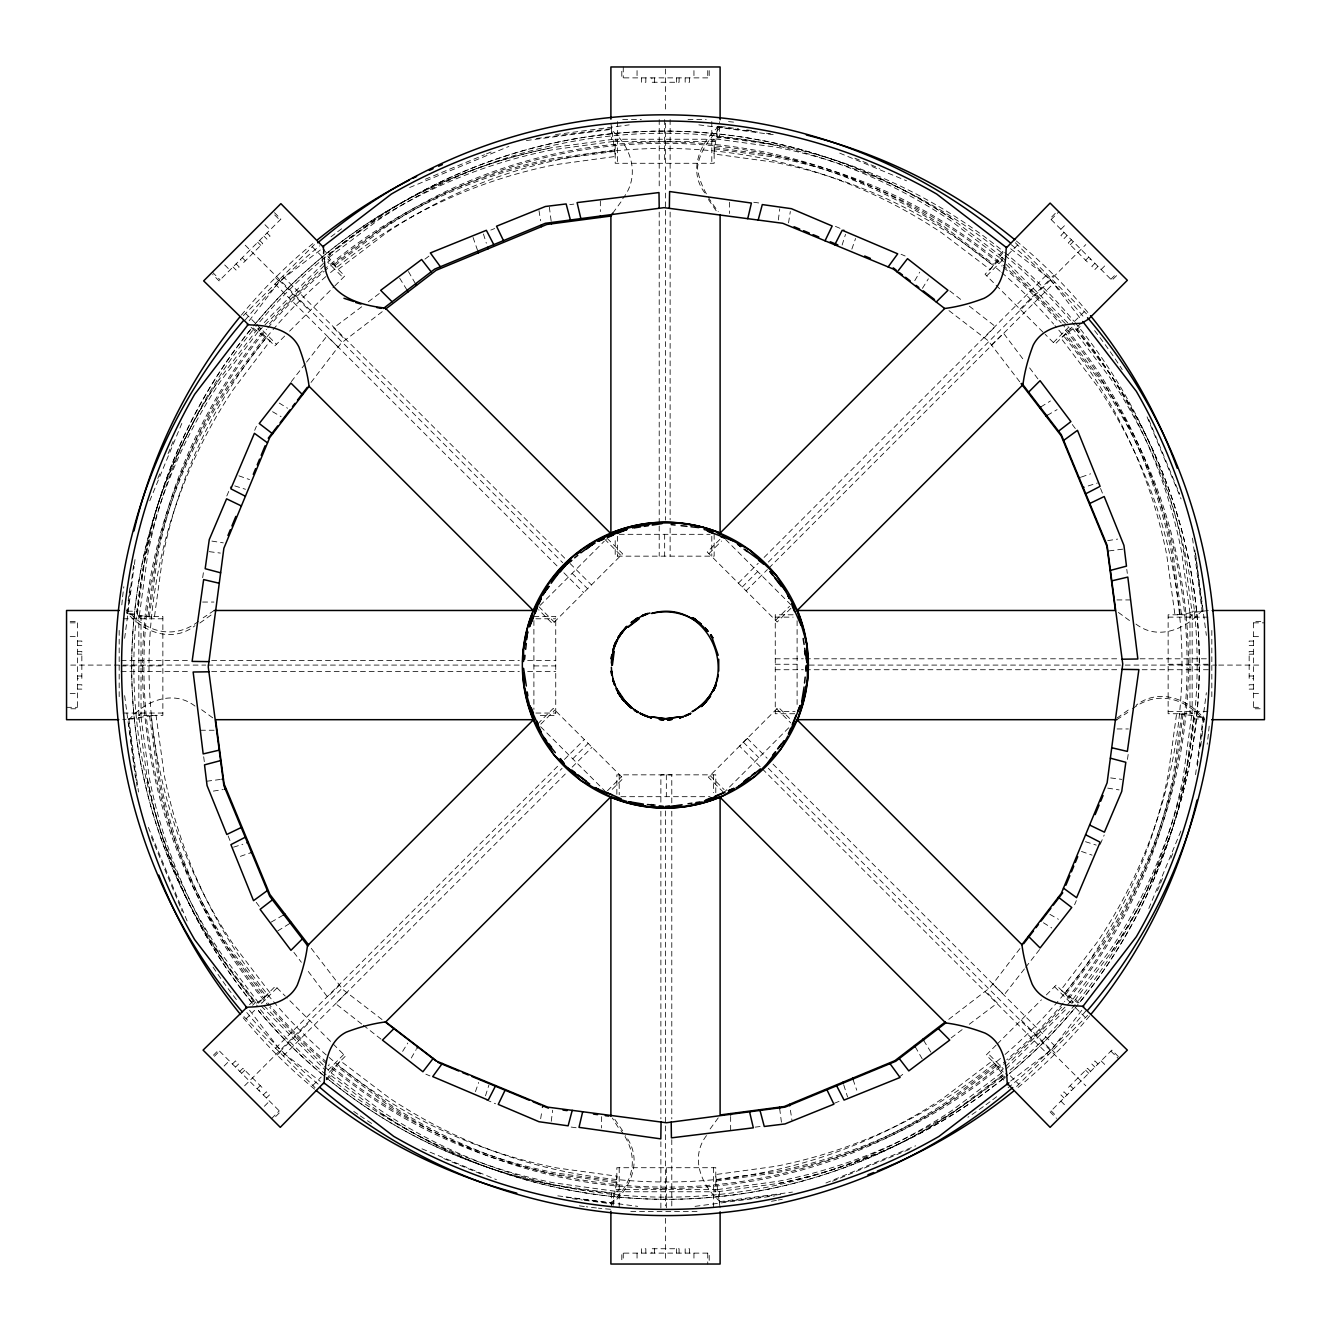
<?xml version="1.0" encoding="UTF-8"?>
<svg xmlns="http://www.w3.org/2000/svg" width="1331" height="1331" viewBox="0 0 1331 1331"><rect width="100%" height="100%" fill="white"/><g stroke="black" fill="none" stroke-linecap="round" stroke-linejoin="round"><path stroke-width="0.75" stroke-dasharray="5 3.75" d="M322.584 261.924L321.686 253.938M324.498 261.508L323.599 253.506M551.234 1121.334L552.664 1110.22M778.336 219.948L779.766 208.834M127.127 608.933L126.595 612.959L129.007 614.822C145.528 633.373 173.579 642.507 194.975 625.686M128.192 600.863L128.991 594.807M129.257 592.794L130.322 584.725M127.227 613.674L133.632 564.976M124.648 638.281L134.082 566.59M134.364 564.544L135.429 556.358M1195.571 774.642L1196.636 766.456M1196.918 764.41L1206.352 692.719M1197.368 766.024L1203.773 717.326M1200.678 746.275L1201.743 738.206M1202.009 736.193L1202.808 730.137M1203.873 722.067L1204.405 718.041L1201.993 716.178C1185.472 697.627 1157.421 688.493 1136.025 705.314M137.226 615.172L145.611 553.896A516.162 516.162 0 0 1 251.626 328.241A515.979 515.979 0 0 0 137.392 613.774L127.077 613.774L154.363 617.517L162.632 557.256A498.826 498.826 0 0 1 271.74 331.186M139.356 615.454L147.741 554.312A513.999 513.999 0 0 1 254.587 328.058M147.941 616.636L156.259 555.992A505.331 505.331 0 0 1 264.12 330.121M149.305 616.819L157.607 556.258A503.95 503.95 0 0 1 266.499 329.423M613.092 1205.42L617.102 1176.221L556.84 1167.953A498.826 498.826 0 0 1 164.295 775.391L156.026 715.146L122.785 719.688M1181.695 714.181L1173.393 774.742A503.95 503.95 0 0 1 1064.501 1001.577M1183.059 714.364L1174.741 775.008A505.331 505.331 0 0 1 1066.88 1000.879M1191.644 715.546L1183.259 776.688A513.999 513.999 0 0 1 1076.413 1002.942M1193.774 715.828L1185.389 777.104A516.162 516.162 0 0 1 1079.374 1002.759A515.979 515.979 0 0 0 1193.608 717.226L1203.923 717.226L1176.637 713.483L1168.368 773.744A498.826 498.826 0 0 1 1059.26 999.814M202.678 577.671L203.527 571.581M1127.473 759.419L1128.322 753.329M540.669 1118.689L541.767 1111.701M788.534 222.876L790.331 211.479M485.482 1095.829L488.893 1085.098M842.107 245.07L845.518 234.339M475.433 1091.67L478.661 1082.436M851.857 249.097L855.567 238.499M157.79 478.511L160.153 472.788M168.055 453.705L170.435 447.965M171.217 446.068L173.596 440.328M149.754 500.805L182.181 422.543M1148.819 908.457L1181.246 830.195M1157.404 890.672L1159.783 884.932M1160.565 883.035L1162.945 877.295M1170.847 858.212L1173.21 852.489M226.802 495.981L230.745 486.713M254.67 430.379L256.417 426.269M1074.583 904.731L1076.33 900.621M1100.255 844.287L1104.198 835.019M622.742 198.668C640.045 177.006 632.175 148.024 612.759 131.087L610.896 128.674L536.26 138.491M706.495 1135.576C690.223 1156.722 700.572 1183.825 718.241 1199.913L720.104 1202.326L782.628 1194.107M411.296 1057.995L416.237 1049.477M914.763 280.691L919.704 272.173M402.644 1051.357L407.818 1043.022M922.416 288.378L928.356 278.811M253.123 328.008L270.143 340.936L233.374 389.384A498.826 498.826 0 0 0 233.374 944.544L270.143 992.993L256.351 1003.458L218.966 954.194A516.162 516.162 0 0 1 218.966 379.734L256.351 330.471M258.081 331.768L220.78 380.932A513.999 513.999 0 0 0 220.78 952.996L258.081 1002.16M264.969 337.009L227.984 385.757A505.331 505.331 0 0 0 227.984 948.154L264.969 996.919M266.067 337.841L229.132 386.539A503.95 503.95 0 0 0 229.132 947.389L266.067 996.087M326.195 1079.491L340.353 1060.857L388.802 1097.626A498.826 498.826 0 0 0 943.962 1097.626L992.41 1060.857L1005.321 1077.877M1002.992 252.541L990.064 269.561L941.616 232.792A498.826 498.826 0 0 0 386.456 232.792L338.007 269.561L327.542 255.768L376.806 218.384A516.162 516.162 0 0 1 951.266 218.384L1000.529 255.768M1064.933 993.159L1101.868 944.461A503.95 503.95 0 0 0 1101.868 383.611L1064.933 334.913M1066.031 993.991L1103.016 945.243A505.331 505.331 0 0 0 1103.016 382.846L1066.031 334.081M1072.919 999.232L1110.22 950.068A513.999 513.999 0 0 0 1110.22 378.004L1072.919 328.84M1074.649 1000.529L1112.034 951.266A516.162 516.162 0 0 0 1112.034 376.806L1074.649 327.542L1060.857 338.007L1097.626 386.456A498.826 498.826 0 0 1 1097.626 941.616L1060.857 990.064L1077.877 1002.992M249.163 320.771L279.36 281.423L320.338 249.978M311.038 382.446L341.135 343.215L382.38 311.554M1019.962 948.554L989.865 987.785L948.62 1019.446M1010.662 1081.022L1051.64 1049.577L1081.837 1010.229M291.323 381.598L305.298 363.729M306.563 362.099L326.894 336.094L338.174 347.058M1024.437 968.901L1004.106 994.906L992.826 983.942M1025.702 967.271L1039.677 949.402M620.961 201.929L612.759 213.143M718.241 1117.857L710.039 1129.071M138.84 715.379L138.84 616.436L162.864 616.436L162.864 715.379L138.84 715.379L141.019 713.05M1189.981 617.135L1192.16 614.789L1168.136 614.789L1168.136 713.732L1192.16 713.732L1192.16 614.789M346.659 992.41L335.678 1003.69L361.683 1024.021M984.341 337.758L995.322 326.478L969.317 306.147M243.373 315.597L314.415 244.538M284.668 336.077L274.802 345.944L257.815 328.957L260.693 326.078M264.237 322.535L324.897 261.858M258.813 331.036L325.263 264.586M329.872 259.994L327.676 262.19L343.115 277.63M289.576 331.169L333.682 287.063M334.913 285.832L344.779 275.983L327.775 258.979M540.053 605.422L604.257 541.218M606.47 539.005L605.472 540.003L620.928 555.443M249.529 1004.672L253.855 1000.346L255.119 1002.01M999.331 254.87L1003.657 250.544M252.591 1005.271L255.502 1002.343A515.979 515.979 0 0 1 219.066 379.784M719.888 539.388L707.243 552.032L777.221 621.993L792.66 606.553M1004.922 260.111L1002.043 257.232L985.056 274.219L1044.968 334.131M258.397 1003.225L275.384 986.221L285.25 996.087M537.757 723.864L553.197 708.425L623.158 778.385L610.53 791.03M708.907 553.679L721.552 541.052M986.72 275.883L1006.369 256.218M1007.783 254.82L1017.599 244.987M246.152 1018.781L254.587 1010.345M277.048 987.885L261.608 1003.324L259.395 1001.128M540.819 724.114L554.861 710.072M213.376 1055.267L218.517 1050.109L280.292 1111.901L275.151 1117.042M1055.267 213.376L1050.109 218.517L1111.901 280.292L1117.042 275.151M214.391 1056.282L219.532 1051.124M1051.124 219.532L1058.86 211.812M224.14 1066.031L229.298 1060.89M1060.89 229.298L1066.031 224.14M232.426 1064.018L235.504 1060.923L238.598 1064.018L235.504 1067.113M1064.018 232.426L1060.923 235.504L1064.018 238.598L1067.113 235.504M239.796 1071.388L242.891 1068.311L262.107 1087.527L259.013 1090.621M1071.388 239.796L1068.311 242.891L1087.527 262.107L1090.621 259.013M241.693 1073.285L244.771 1070.191M1070.191 244.771L1073.285 241.693M738.372 583.144L758.221 563.296M764.11 557.406L1047.064 274.452M275.617 1048.246L558.587 765.275M564.46 759.402L584.326 739.537M1010.645 248.747L1049.993 278.944L1053.853 275.084M742.232 587.004L757.672 571.565M1020.045 309.208L1050.941 278.312M244.621 1085.797L562.081 768.336M768.336 562.081L1085.797 244.621M279.477 1052.106L310.373 1021.21M572.729 758.853L588.186 743.397M277.147 1055.084L281.007 1051.224L320.355 1081.421M746.092 590.864L767.421 569.552M768.885 568.071L1054.801 282.172M283.337 1055.965L566.307 772.995M572.18 767.122L592.045 747.273M257.133 1088.725L260.227 1085.647M1085.647 260.227L1088.725 257.133M263.305 1094.914L266.4 1091.819L269.494 1094.914L266.4 1097.992M1094.914 263.305L1091.819 266.4L1094.914 269.494L1097.992 266.4M264.37 1106.277L269.528 1101.12M1101.12 269.528L1106.277 264.37M271.557 1118.606L279.277 1110.886M1110.886 279.277L1116.027 274.136M775.557 620.329L789.599 606.287M1053.37 342.533L1068.81 327.077M1074.433 321.47L1084.266 311.637M312.802 1085.43L321.237 1076.995M343.697 1054.535L328.258 1069.974L328.358 1073.185L345.361 1056.198L286.481 997.318M607.468 790.764L621.51 776.722M1072.021 327.193L1055.017 344.18L1045.168 334.331M1081.338 322.817L1075.498 328.657A515.979 515.979 0 0 1 1111.934 951.216M326.744 1079.874L331.07 1075.548M1076.563 330.071L1080.888 325.729M747.29 738.406L739.57 746.125L760.866 767.421M723.332 793.209L790.947 725.578M996.087 1045.168L986.221 1055.017L1003.225 1072.021M997.318 1043.937L1041.424 999.831M1046.332 994.923L1056.198 985.056L1073.185 1002.043L1070.307 1004.922M1001.128 1071.006L1003.324 1068.81L987.885 1053.37M1005.737 1066.414L1072.187 999.964M1006.103 1069.142L1066.763 1008.465M1016.585 1086.462L1087.627 1015.403M991.479 344.979L1003.541 333.249L1024.67 361.3M339.521 985.19L327.459 996.936L306.33 968.868M711.802 141.435L714.148 139.239L714.148 163.28L615.205 163.28L615.205 139.239L714.148 139.239M616.852 1191.761L715.795 1191.761L715.795 1167.72L616.852 1167.72L616.852 1191.761L619.198 1189.565M199.85 623.024L213.975 612.959M214.191 610.48L203.177 617.8M1117.025 718.041L1131.15 707.976M1116.809 719.688L1127.823 712.384M718.457 126.179L716.594 128.591C698.925 144.696 688.576 171.799 704.831 192.945M720.104 127.227L718.241 129.639C708.275 140.121 698.958 153.015 697.511 167.939C699.307 184.344 708.574 198.851 718.241 211.696M610.896 1203.773L612.759 1201.361C634.321 1181.263 639.529 1155.508 620.961 1130.518M328.99 255.702L330.654 254.437L326.328 250.112M328.84 257.499L378.004 220.181A513.999 513.999 0 0 1 950.068 220.181L999.232 257.499M334.081 264.387L382.846 227.385A505.331 505.331 0 0 1 945.243 227.385L993.991 264.387M334.913 265.485L383.611 228.533A503.95 503.95 0 0 1 944.461 228.533L993.159 265.485M995.505 1064.933L946.807 1101.868A503.95 503.95 0 0 1 385.94 1101.868L337.259 1064.933M996.337 1066.031L947.572 1103.016A505.331 505.331 0 0 1 385.175 1103.016L336.427 1066.031M1001.561 1072.919L952.397 1110.22A513.999 513.999 0 0 1 380.35 1110.22L331.186 1072.919M1002.875 1074.649L953.612 1112.034A516.162 516.162 0 0 1 379.152 1112.034L329.888 1074.649M361.716 306.746L333.665 327.875L345.394 339.937M368.304 301.788L379.867 293.086M424.938 259.129L431.926 253.855M899.074 1077.145L902.751 1074.367M951.133 1037.914L962.696 1029.212M969.284 1024.254L997.335 1003.125L985.606 991.063M1040.859 406.92L1050.442 400.98M277.746 930.918L290.141 923.248M1047.297 415.322L1057.08 409.632M271.141 922.15L283.703 914.863M198.452 621.427C174.644 639.496 148.107 632.857 129.223 612.343L126.811 610.48M1132.548 708.741C1156.356 690.673 1182.893 697.311 1201.777 717.842L1204.189 719.688M425.354 179.219L484.517 154.712M486.431 153.914L492.154 151.551M409.632 187.521L508.891 146.41M825.919 1183.009L915.645 1145.841M832.524 1181.246L838.264 1178.867M840.16 1178.085L910.787 1148.819M490.806 230.08L494.666 228.533M834.404 1103.249L842.124 1100.138M1081.371 477.047L1090.621 473.819M240.379 856.349L250.993 852.655M1088.192 485.948L1097.443 483.003M233.557 847.165L242.808 844.237M1107.725 540.636L1117.641 539.088M213.359 791.096L223.275 789.533M613.092 139.289L551.816 147.691A516.162 516.162 0 0 0 252.907 326.677M613.391 141.435L552.249 149.821A513.999 513.999 0 0 0 255.868 326.494M614.573 150.004L553.929 158.322A505.331 505.331 0 0 0 324.897 268.845M614.756 151.368L554.195 159.67A503.95 503.95 0 0 0 325.796 269.894M1208.215 610.48L1174.974 615.038L1166.705 554.777A498.826 498.826 0 0 0 1054.967 325.613M716.244 1179.632L776.805 1171.33A503.95 503.95 0 0 0 1005.204 1061.106M716.427 1180.996L777.071 1172.678A505.331 505.331 0 0 0 1006.103 1062.155M717.609 1189.565L778.751 1181.179A513.999 513.999 0 0 0 1006.585 1073.069M717.908 1191.711L779.184 1183.309A516.162 516.162 0 0 0 1007.966 1074.733A515.979 515.979 0 0 1 779.151 1183.209M555.476 134.581L629.214 124.864M526.377 140.52L611.611 129.29M719.389 1201.71L792.444 1192.094M695.048 1206.352L774.941 1195.837M1109.022 550.918L1124.296 548.938M206.704 781.23L221.978 779.251M569.751 204.608L573.827 204.109M755.126 1127.141L761.249 1126.392M257.815 328.957L261.026 328.84M1069.974 1002.16L1073.185 1002.043M622.708 119.59L641.342 119.59M688.011 119.59L706.179 119.59M614.44 141.435L714.913 141.435M619.264 534.313L710.072 534.313M1116.925 599.932L1130.551 599.932M202.611 602.045L213.925 602.045M127.443 611.195L137.642 611.195M1191.927 611.195L1202.958 611.195M793.126 614.789L775.258 614.789L775.258 713.732L797.103 713.732M533.897 616.436L555.742 616.436L555.742 715.379L537.874 715.379M775.258 617.135L793.126 617.135M1168.136 617.135L1207.849 617.135M123.151 618.782L162.864 618.782M535.877 618.782L555.742 618.782M70.194 621.394L77.464 621.394L77.464 708.774L70.194 708.774M1260.806 621.394L1253.536 621.394L1253.536 708.774L1260.806 708.774M70.194 622.841L77.464 622.841M1253.536 622.841L1264.45 622.841M70.194 636.634L77.464 636.634M1253.536 636.634L1260.806 636.634M77.464 641.06L81.84 641.06L81.84 645.419L77.464 645.419M1253.536 641.06L1249.16 641.06L1249.16 645.419L1253.536 645.419M77.464 651.491L81.84 651.491L81.84 678.677L77.464 678.677M1253.536 651.491L1249.16 651.491L1249.16 678.677L1253.536 678.677M77.464 654.17L81.84 654.17M1249.16 654.17L1253.536 654.17M775.258 658.795L803.342 658.795M805.421 658.795L1119.304 658.795M1140.101 658.795L1209.846 658.795M121.154 660.459L188.836 660.459M211.696 660.459L519.34 660.459M527.658 660.459L555.742 660.459M775.258 664.252L797.103 664.252M1168.136 664.252L1209.846 664.252M70.709 665.084L112.27 665.084M114.35 665.084L205.806 665.084M207.886 665.084L519.656 665.084M809.265 665.084L1123.114 665.084M1125.194 665.084L1216.65 665.084M1218.73 665.084L1260.291 665.084M121.154 665.916L162.864 665.916M533.897 665.916L555.742 665.916M775.258 669.726L803.342 669.726M805.421 669.726L1119.304 669.726M1142.164 669.726L1209.846 669.726M121.154 671.373L190.899 671.373M211.696 671.373L519.34 671.373M527.658 671.373L555.742 671.373M77.464 676.015L81.84 676.015M1249.16 676.015L1253.536 676.015M77.464 684.75L81.84 684.75L81.84 689.109L77.464 689.109M1253.536 684.75L1249.16 684.75L1249.16 689.109L1253.536 689.109M70.194 693.534L77.464 693.534M1253.536 693.534L1260.806 693.534M66.55 707.327L77.464 707.327M1253.536 707.327L1260.806 707.327M775.258 711.386L795.123 711.386M1168.136 711.386L1207.849 711.386M123.151 713.05L162.864 713.05M535.877 713.05L555.742 713.05M128.042 718.973L139.073 718.973M1193.358 718.973L1203.557 718.973M1117.075 728.955L1128.389 728.955M200.449 730.237L214.075 730.237M620.928 796.687L710.055 796.687M616.087 1189.565L716.56 1189.565M630.794 1211.41L698.392 1211.41M209.25 551.65L220.364 553.08M1110.636 777.92L1121.75 779.35M720.47 126.445L726.526 127.244M728.539 127.51L738.622 128.841M746.691 129.906L752.747 130.704M717.742 126.811L758.321 132.152M766.44 133.216L770.499 133.749M698.858 124.864L776.705 135.113M557.805 1195.837L563.961 1196.636M566.008 1196.918L637.699 1206.352M566.59 1197.218L613.258 1203.357M572.214 1198.682L582.296 1199.996M584.309 1200.263L612.543 1203.989L614.406 1201.577C632.957 1185.056 642.091 1157.005 625.271 1135.609M716.244 136.81L777.52 145.212M717.309 137.775L719.389 138.058L719.389 121.687M715.962 138.94L777.104 147.325A513.999 513.999 0 0 1 1003.358 254.171M714.78 147.525L775.424 155.843A505.331 505.331 0 0 1 1001.295 263.721M714.597 148.889L775.141 157.191A503.95 503.95 0 0 1 1001.977 266.084M616.403 1181.279L555.859 1172.977A503.95 503.95 0 0 1 329.023 1064.085M616.22 1182.643L555.576 1174.341A505.331 505.331 0 0 1 328.125 1065.133M615.038 1191.228L553.896 1182.843A513.999 513.999 0 0 1 327.642 1075.997M614.756 1193.375L553.48 1184.973A516.162 516.162 0 0 1 326.261 1077.677A515.979 515.979 0 0 0 613.358 1193.208L613.358 1203.507M753.745 202.262L759.835 203.111M571.165 1127.058L577.255 1127.906M211.895 541.085L223.292 542.882M1107.708 788.118L1119.105 789.915M234.755 485.898L245.486 489.292M1085.514 841.708L1096.245 845.102M238.915 475.849L249.513 479.559M1081.487 851.441L1092.085 855.151M854.818 158.156L879.625 168.438M839.728 153.132L906.544 180.8M421.96 1148.819L496.413 1179.665M443.739 1158.569L481.922 1174.391M835.435 226.386L844.703 230.33M901.037 254.254L905.147 256.001M425.853 1074.167L429.963 1075.914M486.297 1099.855L495.565 1103.782M1135.992 624.089C1157.138 640.361 1184.241 630.012 1200.329 612.343L1202.742 610.48L1194.772 549.969M195.008 706.079C173.862 689.807 146.759 700.156 130.671 717.842L128.258 719.688L136.228 780.199M272.589 411.712L281.107 416.653M1049.893 914.347L1058.411 919.288M279.227 403.06L287.563 408.234M1043.437 922.766L1051.773 927.94M948.97 310.622L988.201 340.719L1019.862 381.964M382.03 1019.546L342.799 989.449L309.907 946.591M949.818 290.907L962.812 301.072M363.313 1025.286L381.182 1039.261M1129.487 620.545L1118.273 612.343M212.727 717.842L201.513 709.623M615.205 139.239L617.551 141.435M713.449 1189.565L715.795 1191.761M1015.403 242.791L1086.462 313.833M1008.465 263.638L1069.142 324.315M999.964 258.231L1068.111 326.378M1069.808 328.075L1071.006 329.289M725.578 539.454L793.209 607.086M1075.548 999.331L1079.874 1003.657M322.817 249.08L328.657 254.92A515.979 515.979 0 0 1 951.216 218.467M789.616 718.49L778.385 707.243L708.425 777.221L723.864 792.66M607.136 538.34L622.575 553.779L552.615 623.757L538.573 609.714M776.722 708.907L790.764 722.949M1054.535 986.72L1074.2 1006.369M1075.598 1007.783L1085.43 1017.599M312.219 246.734L324.864 259.379M274.452 212.661L280.891 219.099L219.099 280.891L212.661 274.452M1118.339 1056.548L1111.901 1050.109L1050.109 1111.901L1056.548 1118.339M274.718 214.973L279.876 220.114M1110.886 1051.124L1118.606 1058.86M264.969 224.723L270.11 229.88M1101.12 1060.89L1106.277 1066.031M266.982 233.008L270.077 236.086L266.982 239.181L263.887 236.086M1097.992 1064.018L1094.914 1060.923L1091.819 1064.018L1094.914 1067.113M259.612 240.379L262.689 243.473L243.473 262.689L240.379 259.612M1090.621 1071.388L1087.527 1068.311L1068.311 1087.527L1071.388 1090.621M257.715 242.275L260.809 245.353M1085.647 1070.191L1088.725 1073.285M747.273 738.372L767.122 758.221M772.995 764.11L1055.965 1047.064M282.754 276.199L568.67 562.115M570.134 563.579L591.463 584.908M1051.64 1049.577L1055.5 1053.437M743.397 742.232L758.853 757.672M1021.21 1020.045L1052.106 1050.941M245.203 245.203L562.664 562.664M768.336 768.336L1085.797 1085.797M278.894 280.059L309.79 310.955M572.147 573.328L587.603 588.768M275.5 277.563L279.36 281.423M762.33 768.885L1048.246 1054.801M275.035 283.936L558.005 566.89M563.878 572.779L583.727 592.628M242.275 257.715L245.353 260.809M1070.191 1085.647L1073.285 1088.725M236.086 263.887L239.181 266.982L236.086 270.077L233.008 266.982M1067.113 1094.914L1064.018 1091.819L1060.923 1094.914L1064.018 1097.992M224.723 264.969L229.88 270.11M1060.89 1101.12L1066.031 1106.277M212.394 272.14L220.114 279.876M1051.124 1110.886L1056.282 1116.027M710.072 775.557L724.114 789.599M1010.345 1075.831L1018.781 1084.266M245.57 313.401L255.402 323.217M256.8 324.631L276.465 344.28M538.822 606.653L554.278 622.093M1004.672 1078.409L1001.761 1075.498A515.979 515.979 0 0 1 379.202 1111.934M251.126 327.343L255.452 331.669M1000.346 1076.563L1004.672 1080.888M540.636 726.743L604.84 790.947M264.004 1005.737L323.2 1064.933M324.648 1066.381L330.454 1072.187M261.275 1006.103L325.479 1070.307M243.956 1016.585L315.014 1087.627M1189.981 711.386L1192.16 713.732M138.84 616.436L141.019 618.782M708.391 199.434L716.96 211.879M622.609 1130.734L614.04 1118.29M1049.993 278.944L1081.438 319.922M249.562 1010.246L281.007 1051.224M1029.628 367.888L1038.33 379.451M1072.287 424.522L1077.561 431.51M256.218 902.335L259.944 907.293M293.901 952.38L301.372 962.28M923.664 1040.443L931.334 1052.838M399.666 278.162L407.336 290.557M915.279 1046.881L922.566 1059.443M408.434 271.557L415.721 284.119M618.2 1127.407L612.376 1118.073M1148.819 419.614L1179.665 494.067M1147.056 416.853L1181.046 498.925M148.373 827.416L187.105 920.952M151.335 836.933L182.181 911.386M1100.554 488.477L1102.883 494.25M228.117 835.918L230.446 841.708M853.071 1079.591L856.765 1090.205M473.054 237.434L477.929 251.409M843.771 1085.015L847.581 1097.027M483.419 233.973L486.347 243.224M790.414 1110.237L791.995 1120.369M539.005 210.631L540.586 220.763M1183.725 551.417L1192.127 612.676M1189.981 612.975L1181.595 551.833A513.999 513.999 0 0 0 1072.187 322.451M1181.412 614.157L1173.093 553.513A505.331 505.331 0 0 0 1062.571 324.481M1180.048 614.34L1171.746 553.779A503.95 503.95 0 0 0 1064.151 328.524M610.896 123.201L615.454 156.442L555.193 164.695A498.826 498.826 0 0 0 327.559 275.118M720.104 1207.799L715.546 1174.558L775.807 1166.305A498.826 498.826 0 0 0 1003.441 1055.882M150.952 715.828L159.254 776.389A503.95 503.95 0 0 0 327.443 1062.754M149.588 716.028L157.907 776.655A505.331 505.331 0 0 0 268.429 1005.687M141.019 717.193L149.405 778.336A513.999 513.999 0 0 0 257.515 1006.169M138.873 717.492L147.275 778.768A516.162 516.162 0 0 0 253.273 1004.406A515.979 515.979 0 0 1 147.375 778.735M1195.571 553.43L1206.352 635.353M1192.509 538.14L1202.126 611.195M128.874 718.973L138.491 792.028M136.477 782.229L137.01 786.255M124.648 695.647L135.429 777.57M779.667 1108.607L781.646 1123.88M549.354 207.12L551.333 222.393M1126.791 569.335L1127.307 573.411M203.693 756.757L204.458 762.879M1002.043 257.232L1002.16 260.427M1211.826 630.461L1211.826 699.79M1189.981 614.024L1189.981 714.497M797.103 620.745L797.103 707.759M730.652 1116.509L730.652 1130.135M729.371 202.196L729.371 213.509M719.389 1191.511L719.389 1202.542M715.795 792.71L715.795 774.842L616.852 774.842L616.852 796.687M714.148 534.313L714.148 556.158L615.205 556.158L615.205 538.29M713.449 774.842L713.449 792.71M713.449 1167.72L713.449 1211.41M711.802 121.57L711.802 163.28M711.802 536.293L711.802 556.158M709.19 70.61L709.19 77.88L621.81 77.88L621.81 70.61M709.19 1260.39L709.19 1253.12L621.81 1253.12L621.81 1260.39M707.743 70.61L707.743 77.88M707.743 1253.12L707.743 1264.034M693.95 70.61L693.95 77.88M693.95 1253.12L693.95 1260.39M689.525 77.88L689.525 82.256L685.166 82.256L685.166 77.88M689.525 1253.12L689.525 1248.744L685.166 1248.744L685.166 1253.12M679.093 77.88L679.093 82.256L651.907 82.256L651.907 77.88M679.093 1253.12L679.093 1248.744L651.907 1248.744L651.907 1253.12M676.414 77.88L676.414 82.256M676.414 1248.744L676.414 1253.12M671.789 802.926L671.789 774.842L660.875 774.892L660.875 802.926M671.789 811.245L671.789 1118.889M671.789 1139.685L671.789 1209.43M670.125 119.59L670.125 189.235M670.125 212.111L670.125 519.755M670.125 528.074L670.125 556.158M666.332 774.842L666.332 796.687M666.332 1167.72L666.332 1209.43M665.5 69.046L665.5 112.686M665.5 123.084L665.5 208.302M665.5 210.381L665.5 520.072M665.5 810.928L665.5 1205.836M665.5 1218.314L665.5 1261.954M664.668 119.59L664.668 163.28M664.668 534.313L664.668 556.158M660.875 811.245L660.875 1118.889M660.875 1141.765L660.875 1209.43M659.211 119.59L659.211 189.235M659.211 212.111L659.211 523.915M659.211 525.995L659.211 556.158M654.586 77.88L654.586 82.256M654.586 1248.744L654.586 1253.12M645.834 77.88L645.834 82.256L641.475 82.256L641.475 77.88M645.834 1253.12L645.834 1248.744L641.475 1248.744L641.475 1253.12M637.05 70.61L637.05 77.88M637.05 1253.12L637.05 1260.39M623.257 66.966L623.257 77.88M623.257 1253.12L623.257 1260.39M619.198 774.842L619.198 794.707M619.198 1167.72L619.198 1211.41M617.551 121.57L617.551 163.28M617.551 536.293L617.551 556.158M611.611 128.458L611.611 139.489M611.611 1192.942L611.611 1209.313M601.629 1116.659L601.629 1127.973M600.348 200.865L600.348 211.579M533.897 620.512L533.897 709.423M141.019 615.671L141.019 716.161M119.174 630.395L119.174 699.707M1011.31 244.721A545.377 545.377 0 0 1 1084.199 317.627M1094.614 330.62A545.377 545.377 0 0 1 1122.216 369.569M1002.875 265.035A505.331 505.331 0 0 1 1061.223 322.917M1000.23 271.324A498.826 498.826 0 0 0 774.16 162.216L713.898 153.963L717.642 126.661L717.642 136.993A515.979 515.979 0 0 1 1003.158 251.226M1001.777 272.639A498.826 498.826 0 0 1 1053.636 324.065M1004.672 252.457A515.979 515.979 0 0 1 1073.818 321.087M1075.049 322.568A515.979 515.979 0 0 1 1183.625 551.433M1003.557 267.415A503.95 503.95 0 0 1 1058.844 322.268M1004.922 255.452A513.999 513.999 0 0 1 1070.889 320.904M728.539 121.603A532.433 532.433 0 0 1 734.579 122.219M1016.352 240.994A532.433 532.433 0 0 1 1089.224 314.133M245.137 320.106A545.377 545.377 0 0 1 319.64 245.886M331.02 236.802A545.377 545.377 0 0 1 335.978 233.008M337.641 231.744A545.377 545.377 0 0 1 342.649 228.034M269.461 323.849A505.331 505.331 0 0 1 323.333 270.176M273.055 329.639A498.826 498.826 0 0 1 326.028 276.449M256.816 322.002A515.979 515.979 0 0 1 551.849 147.791M267.83 327.859A503.95 503.95 0 0 1 324.232 271.241M121.82 604.89A532.433 532.433 0 0 1 122.419 598.85M122.635 596.82A532.433 532.433 0 0 1 123.816 586.755M241.41 315.064A532.433 532.433 0 0 1 314.549 242.192M1085.863 1010.895A545.377 545.377 0 0 1 1008.133 1087.743M996.669 1096.727A545.377 545.377 0 0 1 991.695 1100.504M990.031 1101.735A545.377 545.377 0 0 1 984.99 1105.429M983.293 1106.643A545.377 545.377 0 0 1 967.936 1117.258M1209.18 726.11A532.433 532.433 0 0 1 1208.581 732.15M1208.365 734.18A532.433 532.433 0 0 1 1207.184 744.245M1089.59 1015.936A532.433 532.433 0 0 1 1016.451 1088.808M782.329 1199.264A532.433 532.433 0 0 1 778.352 1200.03M776.372 1200.412A532.433 532.433 0 0 1 770.383 1201.477M1061.539 1007.151A505.331 505.331 0 0 1 1007.667 1060.824M1057.945 1001.361A498.826 498.826 0 0 1 1004.972 1054.551M1078.093 1004.323A516.162 516.162 0 0 1 1009.53 1073.435M1074.184 1008.998A515.979 515.979 0 0 1 1009.497 1073.402M1063.17 1003.141A503.95 503.95 0 0 1 1006.768 1059.759M1075.132 1004.506A513.999 513.999 0 0 1 1008.133 1071.771M371.648 1123.464A545.377 545.377 0 0 1 359.57 1115.445M357.856 1114.263A545.377 545.377 0 0 1 352.748 1110.703M318.092 1084.116A545.377 545.377 0 0 1 246.801 1012.542M236.386 999.564A545.377 545.377 0 0 1 212.178 965.79M326.561 1063.802A505.331 505.331 0 0 1 269.777 1007.251M326.078 1074.716A513.999 513.999 0 0 1 258.813 1007.717M610.53 1209.28A532.433 532.433 0 0 1 598.434 1208.165M596.421 1207.949A532.433 532.433 0 0 1 586.339 1206.768M584.326 1206.502A532.433 532.433 0 0 1 578.303 1205.686M314.648 1089.174A532.433 532.433 0 0 1 241.776 1016.035M258.447 1010.662A516.162 516.162 0 0 0 324.697 1076.396A515.979 515.979 0 0 1 258.48 1010.645"/><path stroke-width="1.5" d="M669.36 208.368L669.593 191.531L751.416 203.044L747.739 218.683M661.058 1122.05L660.825 1138.887L579.002 1127.357L582.679 1111.734M323.366 248.231L323.5 246.268M323.599 253.506L323.899 249.296M1007.5 1084.732L1007.101 1081.704C1006.569 1063.835 1003.058 1042.14 985.156 1033.155C972.362 1028.281 959.102 1024.637 945.709 1022.94L895.73 1061.289L785.107 1107.126L666.382 1122.748L547.657 1107.126L437.017 1061.289L385.707 1021.925C372.331 1023.622 359.071 1027.266 346.276 1032.141C328.374 1041.125 324.864 1062.82 324.315 1080.689L323.932 1083.717M524.58 659.261L525.013 655.318M525.662 649.378L526.311 643.439M526.743 639.479L527.608 631.56M804.107 686.979L801.661 701.77M804.54 683.019L805.188 677.08M805.837 671.14L806.486 665.201L805.954 669.277M611.694 659.028L612.227 654.985M611.644 665.201L613.475 651.341M612.393 665.167L614.223 651.308M718.208 675.083C715.962 690.356 705.58 703.434 692.736 711.553M718.723 671.123L718.723 659.228M542.466 1107.292L542.699 1105.795L548.439 1108.174M527.741 632.125L523.482 649.545L523.732 661.041M529.122 626.468L532.882 612.343M758.188 220.048L762.297 204.575L791.413 208.684L832.174 225.987L825.037 240.811M572.23 1110.353L568.121 1125.826L539.005 1121.734L498.243 1104.414L505.381 1089.607M612.759 213.143L610.896 216.038L546.775 224.49L436.135 270.309L385.607 309.091M541.018 597.087L529.472 626.785L533.448 617.285M790.132 731.468L800.23 705.48M227.95 535.478L230.313 529.771M231.893 525.961L235.837 516.428M253.273 474.335L255.635 468.628M257.216 464.835L259.578 459.128M261.159 455.318L265.085 445.818M535.012 613.491L537.375 607.818M538.939 604.041L541.284 598.351L537.774 604.657M612.759 650.959A54.571 54.471 -45 0 1 617.218 639.562A54.604 54.604 0 0 0 612.759 650.959L617.434 639.662M713.283 690.623L715.612 684.983M788.335 733.947L790.697 728.273M792.261 724.48L796.188 715.03M797.751 711.236L800.097 705.563M1065.915 885.182L1069.841 875.682M1071.422 871.872L1073.784 866.165M1075.365 862.372L1077.727 856.665M1095.163 814.572L1099.107 805.039M1100.687 801.229L1103.05 795.522M834.737 244.821L842.207 230.246L897.693 253.822L888.143 266.932M495.681 1085.597L488.211 1100.155L432.708 1076.596L442.275 1063.469M533.515 610.746L540.669 597.719M541.534 596.138C572.796 534.13 653.338 507.211 717.259 531.918L720.104 533.481M535.045 609.631L536.859 606.32M543.065 595.007L547.79 586.405M787.935 735.993L780.432 749.669L754.644 776.622L735.993 787.935M788.884 734.279L798.667 716.843L807.518 680.623L807.235 667.097M416.969 1048.229L417.718 1046.931M620.196 634.804L618.2 637.782L626.884 626.468L624.538 629.164M548.738 586.538L542.865 594.574L549.104 586.439M551.101 583.327L562.863 567.272L571.515 560.318M767.538 763.145L775.79 751.899M778.136 748.688L784.026 740.668M246.634 1007.567L203.077 1050.109L280.292 1127.34L323.866 1082.768L393.693 1136.341A545.377 545.377 0 0 0 939.07 1136.341L1008.898 1082.768M734.279 541.534L749.669 549.969L776.622 575.757L796.886 610.763L1022.94 384.692C1024.637 371.316 1028.281 358.056 1033.155 345.261C1042.14 327.359 1063.835 323.832 1081.704 323.3L1088.592 319.057L1127.34 280.292L1050.109 203.077L1006.552 247.649L936.725 194.076A545.377 545.377 0 0 0 391.347 194.076L323.15 246.401M268.246 438.215L277.713 425.853M280.092 422.759L290.058 409.782M292.521 406.554L295 403.343M297.462 400.132L307.328 387.271M247.283 324.514L250.311 324.914C268.18 325.446 289.875 328.957 298.859 346.875C303.734 359.653 307.378 372.913 309.075 386.306L269.711 437.6L223.874 548.239L208.252 666.964L223.874 785.689L269.711 896.329L307.96 946.175M560.318 571.814L565.309 565.309L571.814 560.318M617.917 637.898A54.604 54.604 0 0 1 622.509 631.16A54.538 54.455 -90 0 0 617.917 637.898L622.875 631.443M710.321 695.614L703.816 703.816A54.538 54.455 0 0 1 700.838 706.595A54.604 54.604 0 0 0 706.595 700.838A54.571 54.471 -90 0 1 703.816 703.849L701.138 706.179M772.579 755.342L775.075 752.098M777.57 748.854L781.314 743.979M1083.717 1006.486L1080.689 1006.086C1062.82 1005.554 1041.125 1002.043 1032.141 984.125C1027.266 971.347 1023.622 958.087 1021.925 944.694L1061.289 893.4L1107.126 782.761L1122.748 664.036L1107.126 545.311L1061.289 434.671L1021.925 383.378M1023.672 943.729L1033.538 930.868M1036 927.657L1038.479 924.446M1040.942 921.218L1050.908 908.241M1053.287 905.147L1062.754 892.785M897.194 272.023L907.492 258.663L947.971 290.291L936.259 302.004M433.224 1058.378L422.909 1071.754L382.446 1040.11L394.159 1028.397M706.179 701.138L703.816 703.816A54.538 54.455 90 0 0 706.262 701.221M706.462 701.021L700.588 706.295M550.568 581.331L565.608 565.608M302.37 938.887L290.94 950.317L260.094 909.372L272.422 899.856M1006.486 246.701L1006.086 249.729C1005.554 267.598 1002.043 289.276 984.125 298.277C971.347 303.152 958.087 306.796 944.694 308.493L719.672 533.515L732.682 540.669M385.707 1021.925L610.746 796.886L580.749 780.432L553.796 754.644L533.531 719.655L307.461 945.709C305.781 959.102 302.137 972.362 297.262 985.156C288.261 1003.058 266.583 1006.569 248.714 1007.101L245.686 1007.5M1028.63 392.113L1040.06 380.683L1070.906 421.628L1058.578 431.144M574.626 557.839L577.737 555.343M580.832 552.847L594.574 542.865L586.439 549.104M738.705 786.288L760.45 768.836M383.378 308.493L434.671 269.112L545.311 223.292L664.036 207.653L782.761 223.292L893.4 269.112L944.694 308.493M631.443 622.875L637.898 617.917A54.604 54.604 0 0 0 631.11 622.542M634.97 620.279L638.198 617.8A54.571 54.471 -45 0 0 634.771 619.947A54.604 54.604 0 0 1 638.198 617.8M627.334 627.334L638.431 618.832M628.082 627.3L639.179 618.799M691.987 711.586C745.41 682.204 709.889 596.471 651.341 613.475M743.979 781.314L748.854 777.57M752.098 775.075L755.342 772.579M945.393 1021.909L894.865 1060.691L784.225 1106.51L720.104 1114.962L720.104 796.703M267.331 890.589L253.522 900.654L230.912 844.636L245.22 837.232M1063.669 440.411L1077.478 430.346L1100.088 486.364L1085.78 493.768M1039.594 407.702L1040.859 406.92M290.141 923.248L291.406 922.466M576.356 554.378L579.8 552.282M591.679 545.078L595.007 543.065M598.185 541.118L609.315 534.713M734.329 788.95L722.766 795.971L704.116 801.378M1046.016 416.054L1047.297 415.322M283.703 914.863L284.984 914.114M241.21 827.516L226.802 834.47L207.07 785.606L204.525 764.859L220.58 760.6M1089.79 503.484L1104.198 496.53L1123.93 545.394L1126.475 566.141L1110.42 570.4M598.218 541.251L603.675 538.855M607.319 537.242L625.553 529.222M704.864 801.195L724.913 792.361M728.556 790.764L734.03 788.351L728.273 790.697M598.351 541.284L604.041 538.939M607.818 537.375L613.491 535.012M617.285 533.448L626.751 529.522M641.658 616.353L647.598 613.89M679.642 717.842A54.604 54.604 0 0 0 683.518 716.627A54.571 54.471 -45 0 1 679.609 717.858L683.402 716.278M684.983 715.612L690.623 713.283M705.563 800.097L711.236 797.751M715.03 796.188L724.48 792.261M1078.609 478.012L1080.007 477.513M250.993 852.655L252.391 852.173M1082.635 487.712L1084.05 487.262M246.95 842.922L248.365 842.473M612.759 533.748L610.896 534.297L610.896 216.038M619.947 531.651L626.884 529.622M632.541 527.974L636.318 526.876M638.198 526.327L649.461 524.58M702.236 801.928L687.245 806.287L665.5 806.769M219.199 750.152L203.177 753.912L193.145 672.005L208.884 671.789M1111.801 580.848L1127.823 577.088L1137.855 658.995L1122.116 659.211M224.739 789.3L226.253 789.067M634.554 527.841L640.444 526.926M644.387 526.327L648.313 525.712M652.257 525.113L662.089 523.599M668.312 806.819L682.088 804.706M687.994 803.791L691.937 803.192M695.863 802.576L699.807 801.977M652.09 613.441C670.391 608.866 690.257 614.19 703.816 627.3M679.076 716.943L665.201 718.757L651.341 716.943M679.808 716.91L665.949 718.723L652.09 716.91M667.513 719.422L671.556 718.89M665.201 806.486L669.277 805.954M221.978 779.251L223.442 779.068M663.487 806.819L649.961 807.102L628.764 801.928M119.341 610.48L66.55 610.48L66.55 719.688L118.775 719.688M214.191 610.48L533.897 610.48M1212.225 610.48L1264.45 610.48L1264.45 719.688L1211.659 719.688M797.103 719.688L1116.809 719.688M1122.05 669.36L1138.887 669.593L1127.357 751.416L1111.734 747.739M208.95 661.64L192.113 661.407L203.643 579.584L219.266 583.261M376.789 307.544L381.132 308.343M671.14 524.58L675.1 525.013M681.039 525.662L686.979 526.311M690.939 526.743L698.858 527.608M643.439 804.107L628.648 801.661M647.398 804.54L653.338 805.188M659.261 805.837L663.221 806.27M659.444 718.89L663.487 719.422M650.992 804.606L655.052 805.139M563.013 1110.087L567.073 1110.62M593.493 1114.097L597.552 1114.646M605.272 1115.661L608.899 1116.127M704.116 529.538L712.8 531.651M626.884 801.462L610.896 796.687L610.896 1116.393M1110.353 758.188L1125.826 762.297L1121.734 791.413L1104.414 832.174L1089.607 825.037M220.647 572.812L205.174 568.703L209.266 539.587L226.586 498.826L241.393 505.963M355.61 302.486L360.934 304.05M343.947 298.277L353.796 301.521M707.343 530.903L733.314 541.018M621.211 798.783L594.574 787.553L598.351 789.117M794.025 226.736L799.748 229.115M803.558 230.696L809.265 233.058M813.075 234.639L818.798 237.001M830.228 241.743L837.848 244.904M864.684 256.018L870.391 258.38M707.443 531.102L713.133 533.448M720.703 536.593L724.48 538.157M640.078 713.15L651.358 717.842A54.604 54.604 0 0 1 639.978 713.366A54.571 54.471 45 0 0 651.358 717.842M605.921 792.261L611.611 794.607M437.799 1062.338L458.713 1071.006M462.523 1072.586L468.229 1074.949M472.023 1076.529L529.355 1100.271M533.165 1101.852L540.785 1105.013M1085.597 834.737L1100.155 842.207L1076.596 897.693L1063.469 888.143M245.403 496.263L230.845 488.793L254.404 433.307L267.531 442.857M717.259 532.749L720.104 534.313L720.104 214.607M634.937 710.521L637.898 712.501A54.538 54.455 0 0 1 634.87 710.604M740.668 546.392L737.457 544.03L740.718 546.608M745.476 549.919L763.145 562.863M567.272 767.538L589.749 784.026M323.433 247.217L280.891 203.66L203.66 280.891L248.231 324.448L194.659 394.275A545.377 545.377 0 0 0 194.659 939.653L246.984 1007.85M1007.567 1083.783L1050.109 1127.34L1127.34 1050.109L1082.768 1006.552L1136.341 936.725A545.377 545.377 0 0 0 1136.341 391.347L1082.768 321.52M893.201 267.83L896.295 270.193M899.373 272.572L902.468 274.935M905.562 277.314L910.188 280.858M916.061 285.366L918.856 287.513M923.248 290.873L934.512 299.525M743.979 549.104L747.223 551.583M758.603 560.318L763.478 564.061M692.802 617.8A54.604 54.604 0 0 1 696.246 619.963A54.571 54.471 45 0 0 692.802 617.8L696.03 620.279M698.975 622.875L692.519 617.917A54.604 54.604 0 0 1 701.254 624.189M622.176 698.326L631.726 707.427M634.97 709.905L638.198 712.384A54.604 54.604 0 0 1 634.754 710.222M628.215 705.064L631.443 707.543M571.814 770.1L575.059 772.579M578.32 775.075L586.439 781.314M385.241 1022.025L436.252 1061.156M1058.378 897.194L1071.754 907.492L1040.11 947.971L1028.397 936.259M272.622 433.806L259.246 423.508L290.89 383.029L302.603 394.741M698.459 621.876L701.138 624.239M628.232 704.881L630.911 707.227M392.113 301.771L380.683 290.341L421.628 259.512L431.144 271.823M611.345 534.114L385.291 308.06C357.623 305.132 325.646 294.733 324.498 261.508M796.886 719.672L1021.925 944.694M309.075 386.306L534.114 611.328M719.655 796.886L945.709 1022.94M938.305 1028.63L949.735 1040.06L908.79 1070.906L899.274 1058.578M621.876 698.459L624.239 701.138M770.083 571.515L786.288 591.713M544.113 738.705L555.343 752.68M560.318 758.886L564.061 763.545L560.318 758.603M1021.093 383.578L1061.106 435.719L1106.926 546.359L1115.378 610.48L797.119 610.48L806.702 643.339L807.135 663.071M770.1 571.814L772.579 575.059M775.075 578.32L781.314 586.439M705.064 628.215L707.543 631.443M616.652 688.626L626.884 703.7M622.509 699.257A54.604 54.604 0 0 1 617.917 692.519L622.875 698.975M544.113 737.474L546.608 740.718M549.104 743.979L551.583 747.223M308.676 944.977L269.894 894.449L224.074 783.809L215.622 719.688L533.881 719.688L529.721 705.43M440.411 266.749L430.346 252.94L486.364 230.313L493.768 244.638M890.006 1063.669L900.055 1077.478L844.054 1100.088L836.633 1085.78M710.521 634.937L712.501 637.898A54.571 54.471 -90 0 0 710.604 634.87M618.2 692.386L620.196 695.364M922.882 1039.178L923.664 1040.443M407.336 290.557L408.118 291.822M914.53 1045.6L915.279 1046.881M415.721 284.119L416.47 285.4M503.484 240.612L496.53 226.22L545.394 206.488L566.141 203.942L570.4 219.981M826.934 1089.79L833.888 1104.198L785.007 1123.93L764.26 1126.475L760.018 1110.42M789.167 598.218L787.553 594.574L789.117 598.351M791.562 603.675L801.195 625.553M529.222 704.864L541.251 732.2M792.261 605.921L794.607 611.611M712.335 638.398L718.208 655.268M615.088 684.866L612.759 679.226A54.571 54.471 45 0 0 614.639 685.016M531.102 707.443L533.448 713.133M536.593 720.703L538.157 724.48M852.589 1078.21L853.071 1079.591M477.929 251.409L478.411 252.79M613.907 682.603L612.759 679.226A54.604 54.604 0 0 0 614.656 685.032M842.889 1082.219L843.338 1083.634M487.662 247.366L488.111 248.781M529.206 703.7L524.298 686.846L523.998 673.17M580.848 218.617L577.088 202.595L658.995 192.562L659.211 208.302M749.569 1111.801L753.329 1127.823L671.423 1137.855L671.19 1122.116M789.483 1104.331L789.716 1105.845M541.284 225.155L541.517 226.669M803.192 638.481L804.09 644.387M804.706 648.313L806.819 662.089M523.599 668.312L526.327 686.031M527.226 691.937L527.841 695.863M804.606 650.992L805.139 655.052M611.694 671.14L612.227 675.183M779.484 1107.142L779.667 1108.607M551.333 222.393L551.516 223.858M730.652 1113.565L730.652 1115.062M720.104 119.757L720.104 66.966L610.896 66.966L610.896 119.191M720.104 1211.809L720.104 1264.034L610.896 1264.034L610.896 1211.243M600.348 215.938L600.348 217.435M716.045 685.149A54.604 54.604 0 0 1 713.483 690.739A54.571 54.471 -90 0 0 716.045 685.182M685.149 716.045A54.604 54.604 0 0 0 690.739 713.483A54.538 54.455 0 0 1 685.166 716.045M641.475 616.02A54.604 54.604 0 0 1 647.182 613.658M672.055 719.439A54.604 54.604 0 0 1 667.979 719.738M663.919 719.738A54.604 54.604 0 0 1 659.843 719.439M646.001 716.011A54.604 54.604 0 0 1 640.427 713.449M638.647 712.468A54.604 54.604 0 0 1 611.378 667.197M611.378 663.154A54.604 54.604 0 0 1 627.334 626.568M631.892 622.475A54.604 54.604 0 0 1 649.861 612.992M797.086 609.415A142.866 142.866 0 0 1 797.119 720.67M721.169 796.67A142.866 142.866 0 0 1 609.914 796.703M533.914 720.753A142.866 142.866 0 0 1 522.933 674.484M522.667 661.956A142.866 142.866 0 0 1 532.333 613.325M609.831 533.498A142.866 142.866 0 0 1 721.086 533.465M806.386 134.997A532.433 532.433 0 0 1 1014.788 239.713M1090.505 315.713A532.433 532.433 0 0 1 1177.27 468.312M133.982 530.936A532.433 532.433 0 0 1 240.129 316.628M317.693 239.63A532.433 532.433 0 0 1 409.332 180.118M412.959 178.287A532.433 532.433 0 0 1 416.586 176.474M429.381 170.385A532.433 532.433 0 0 1 433.074 168.704M438.614 166.242A532.433 532.433 0 0 1 442.341 164.628M1197.018 800.064A532.433 532.433 0 0 1 1090.871 1014.372M1013.307 1091.37A532.433 532.433 0 0 1 877.412 1171.03M873.652 1172.528A532.433 532.433 0 0 1 867.962 1174.724M516.761 1193.142A532.433 532.433 0 0 1 316.212 1090.472M240.495 1014.455A532.433 532.433 0 0 1 158.805 875.116M624.156 701.221A54.538 54.455 -90 0 1 617.917 692.519M317.726 242.841A532.433 532.433 0 0 1 1010.345 242.841M242.109 1011.726A532.433 532.433 0 0 1 243.423 320.655M1087.577 317.726A532.433 532.433 0 0 1 1087.577 1010.345M1012.691 1087.577A532.433 532.433 0 0 1 320.072 1087.577M638.198 712.384L633.739 709.406A54.571 54.471 45 0 0 638.198 712.384M712.8 637.782L710.804 634.804A54.571 54.471 45 0 1 712.8 637.799M628.049 705.23A54.604 54.604 0 0 0 631.16 707.892A54.538 54.455 0 0 1 628.049 705.23M616.02 641.492A54.604 54.604 0 0 0 613.658 647.182A54.538 54.455 -90 0 1 616.02 641.492M707.892 631.16A54.604 54.604 0 0 0 705.23 628.049A54.571 54.471 -90 0 1 707.892 631.16M701.138 706.462A54.604 54.604 0 0 0 710.621 695.83A54.571 54.471 -45 0 1 701.121 706.478M667.53 719.655A54.604 54.604 0 0 0 671.606 719.356A54.571 54.471 -45 0 1 667.513 719.672M659.394 719.356A54.604 54.604 0 0 0 663.47 719.655A54.571 54.471 45 0 1 659.394 719.356M616.303 688.793A54.604 54.604 0 0 0 631.443 707.776A54.571 54.471 45 0 1 616.286 688.776M611.228 671.19A54.604 54.604 0 0 0 611.844 675.25A54.571 54.471 45 0 1 611.212 671.173M611.844 654.919A54.604 54.604 0 0 0 611.228 658.978A54.571 54.471 -45 0 1 611.844 654.919M626.884 626.468A54.604 54.604 0 0 0 618.2 637.782A54.571 54.471 -45 0 1 626.901 626.468M647.482 613.541A54.604 54.604 0 0 0 641.792 615.887A54.571 54.471 -45 0 1 647.498 613.524M580.749 780.432A142.866 142.866 0 0 0 807.235 680.74A142.866 142.866 0 0 0 607.651 534.446A142.866 142.866 0 0 0 580.749 780.432"/></g></svg>
